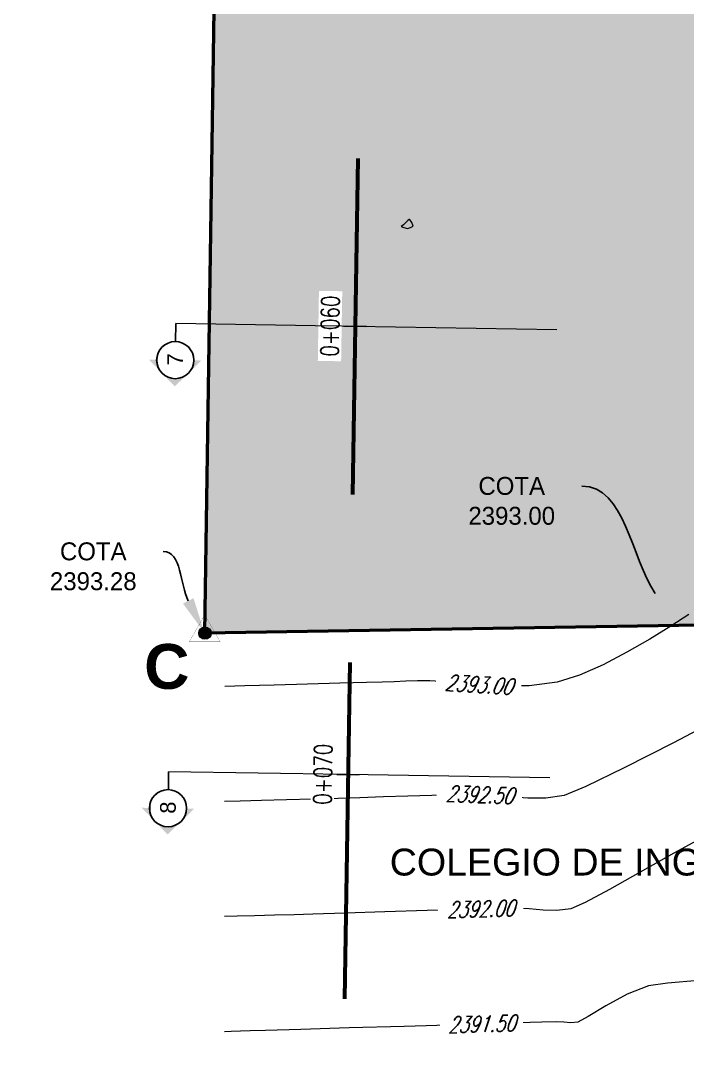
# Model space of a CAD drawing. Header units: metres. Extents: x 0 to 730306, y 0 to 8491524.
# Drawn here: x 729533 to 729547.86, y 8491336.63 to 8491359.72 of the extents above; entities that cross this region are included whole.
import ezdxf
from ezdxf import colors
from ezdxf.entities.mleader import LeaderData, LeaderLine
from ezdxf.enums import TextEntityAlignment as Align
from ezdxf.math import Vec2, Vec3

# ---------------------------------------------------------------- set-up
doc = ezdxf.new("R2010")
doc.units = ezdxf.units.M
doc.linetypes.add('HIDDEN', pattern=[0.375, 0.25, -0.125])
for name, color, linetype in [('C-ALIG', 9, 'HIDDEN'), ('C-TOPO-MAJR', 9, 'Continuous'), ('C-TOPO-MINR', 8, 'Continuous'), ('C-TOPO-TEXT', 7, 'Continuous'), ('G-Formatos', 7, 'Continuous'), ('LINEAS DE SECCIÓN', 150, 'HIDDEN'), ('manzanas', 2, 'Continuous'), ('TEXTO DE SECCIÓN', 11, 'Continuous'), ('VERTICES', 3, 'Continuous')]:
    doc.layers.add(name, color=color, linetype=linetype)
for name, color, linetype, lineweight in [('HACH', 7, 'Continuous', 0), ('MUROS', 252, 'Continuous', 50), ('T-VERTICE', 7, 'Continuous', 20), ('TEX-2', 5, 'Continuous', 5), ('TEXTO', 255, 'Continuous', 0)]:
    doc.layers.add(name, color=color, linetype=linetype, lineweight=lineweight)
doc.styles.add('Arial', font='arial.ttf')
doc.styles.add('ROMANS-SP', font='simplex.shx', dxfattribs={"width": 0.75, "height": 1.8, "bigfont": '@extfont2.shx'})
doc.styles.add('SIMPLEX', font='simplex.shx', dxfattribs={"width": 0.75, "oblique": 20, "height": 1.75})
doc.styles.get("Standard").update_dxf_attribs({"font": 'arial.ttf'})
doc.styles.add('Titulo', font='BRITANIC.TTF')
doc.styles.add('VERTICES', font='sanssb__.ttf')

# ---------------------------------------------------------------- blocks, each defined once
blk = doc.blocks.new('VERTICE')
at = {"layer": 'T-VERTICE', "lineweight": 5}
blk.add_hatch(color=6, dxfattribs=at).paths.add_polyline_path([(-1.26, 0, 1), (1.26, 0, 1)])
at = {"layer": 'T-VERTICE', "lineweight": 9, "const_width": 0.04}
blk.add_lwpolyline([(-3.52, -1.97), (-0.05, 4.03), (3.41, -1.97)], close=True, dxfattribs=at)
at = {"layer": 'T-VERTICE', "color": 10, "lineweight": 5}
blk.add_circle((0, 0), 1.38, dxfattribs=at)
at = {"layer": 'T-VERTICE', "lineweight": 5}
blk.add_circle((0, 0), 1.26, dxfattribs=at)
blk = doc.blocks.new('AeccTickLine')
blk.add_line((0, -0.5), (0, 0.5))
blk = doc.blocks.new('AeccSectionMark')
at = {"linetype": 'ByBlock', "lineweight": -2}
h = blk.add_hatch(color=0, dxfattribs=at)
h.paths.add_polyline_path([(6, 7.207), (5.646, 6.854, -0.414214), (6.354, 6.854)])
h.paths.add_polyline_path([(5.646, 6.854), (5.293, 6.5), (5.5, 6.5, -0.198912)])
h.paths.add_polyline_path([(6.354, 6.854, -0.198912), (6.5, 6.5), (6.707, 6.5)])
at = {"color": 0, "linetype": 'ByBlock', "lineweight": -2}
blk.add_circle((6, 6.5), 0.5, dxfattribs=at)

msp = doc.modelspace()

# ---------------------------------------------------------------- hatches: boundary and pattern name
at = {"layer": 'HACH', "lineweight": 0}
h = msp.add_hatch(dxfattribs=at)
h.set_pattern_fill('DOTS', color=9, scale=0.25)
h.set_pattern_definition([(0, (-12.828, 1.7562), (0.1984375, 0.396875), [0, -0.396875])])
h.paths.add_polyline_path([(729547.267, 8491384.668), (729543.436, 8491384.726), (729542.881, 8491384.654, -0.455828), (729542.452, 8491384.251), (729542.297, 8491377.848), (729537.572, 8491377.924), (729537.095, 8491346.059), (729547.177, 8491346.221)])
h.paths.add_polyline_path([(729555.91, 8491376.414), (729555.831, 8491376.415), (729555.835, 8491376.684), (729555.916, 8491376.683), (729556.011, 8491381.324), (729555.932, 8491381.325), (729555.936, 8491381.595), (729556.017, 8491381.593), (729556.075, 8491384.407), (729555.758, 8491384.364), (729548.658, 8491384.646), (729547.267, 8491384.668), (729547.177, 8491346.221), (729555.212, 8491346.35), (729555.216, 8491346.628), (729555.298, 8491346.626), (729555.387, 8491350.987), (729555.308, 8491350.988), (729555.312, 8491351.257), (729555.393, 8491351.256), (729555.492, 8491356.073), (729555.397, 8491356.074), (729555.402, 8491356.343), (729555.672, 8491356.339), (729555.719, 8491358.834), (729555.621, 8491358.834, -1), (729555.121, 8491358.834, -1), (729555.621, 8491358.834), (729555.719, 8491358.834), (729555.711, 8491359.086, -0.990558), (729555.611, 8491359.087, -1.009532), (729555.711, 8491359.086), (729555.778, 8491361.931), (729555.533, 8491361.935), (729555.537, 8491362.204), (729555.618, 8491362.203), (729555.705, 8491366.409), (729555.625, 8491366.411), (729555.63, 8491366.68), (729555.71, 8491366.678), (729555.809, 8491371.496), (729555.73, 8491371.497), (729555.734, 8491371.767), (729555.815, 8491371.765)])
h.paths.add_polyline_path([(729554.676, 8491359.402, -1), (729554.576, 8491359.402, -1)], flags=16)
h.paths.add_polyline_path([(729555.671, 8491356.391, -1), (729555.571, 8491356.391, -1)], flags=16)
h.paths.add_polyline_path([(729552.509, 8491358.571), (729554.809, 8491358.571), (729554.809, 8491359.096), (729552.509, 8491359.096)], flags=24)

# ---------------------------------------------------------------- linework, layer by layer
at = {"layer": 'C-ALIG', "color": 5, "linetype": 'HIDDEN', "lineweight": 60, "ltscale": 30}
msp.add_line((729541.416, 8491412.886), (729540.036, 8491326.854), dxfattribs=at)
at = {"layer": 'C-TOPO-MAJR', "color": 3, "linetype": 'Continuous', "lineweight": 9, "elevation": 2392.5}
msp.add_lwpolyline([(729548.754, 8491344.24), (729547.553, 8491343.608), (729546.457, 8491343.045), (729545.6, 8491342.627), (729545.112, 8491342.431), (729544.705, 8491342.371), (729544.303, 8491342.371), (729543.9, 8491342.402), (729543.488, 8491342.438), (729543.061, 8491342.453), (729542.649, 8491342.446), (729542.163, 8491342.433), (729541.631, 8491342.416), (729541.085, 8491342.397), (729540.556, 8491342.379), (729540.073, 8491342.364), (729539.508, 8491342.348), (729538.924, 8491342.332), (729538.369, 8491342.318), (729537.892, 8491342.305), (729537.543, 8491342.296)], dxfattribs=at)
at = {"layer": 'C-TOPO-MINR', "color": 84, "linetype": 'Continuous', "lineweight": 0, "elevation": 2393.5}
msp.add_lwpolyline([(729541.667, 8491355.286), (729541.658, 8491355.284), (729541.63, 8491355.261), (729541.575, 8491355.207), (729541.532, 8491355.161), (729541.482, 8491355.127), (729541.542, 8491355.104), (729541.618, 8491355.083), (729541.687, 8491355.103), (729541.746, 8491355.132), (729541.715, 8491355.213), (729541.667, 8491355.286)], close=True, dxfattribs=at)
msp.add_lwpolyline([(729541.667, 8491355.286), (729541.658, 8491355.284), (729541.63, 8491355.261), (729541.575, 8491355.207), (729541.532, 8491355.161), (729541.482, 8491355.127), (729541.542, 8491355.104), (729541.618, 8491355.083), (729541.687, 8491355.103), (729541.746, 8491355.132), (729541.715, 8491355.213), (729541.667, 8491355.286)], close=True, dxfattribs=at)
msp.add_lwpolyline([(729541.667, 8491355.286), (729541.658, 8491355.284), (729541.63, 8491355.261), (729541.575, 8491355.207), (729541.532, 8491355.161), (729541.482, 8491355.127), (729541.542, 8491355.104), (729541.618, 8491355.083), (729541.687, 8491355.103), (729541.746, 8491355.132), (729541.715, 8491355.213), (729541.667, 8491355.286)], close=True, dxfattribs=at)
at = {"layer": 'C-TOPO-MINR', "color": 84, "linetype": 'Continuous', "lineweight": 0}
for points, elevation in [([(729547.898, 8491346.468), (729547.495, 8491346.211), (729547.025, 8491345.921), (729546.514, 8491345.624), (729545.983, 8491345.347), (729545.457, 8491345.116), (729544.959, 8491344.959), (729544.333, 8491344.876), (729543.655, 8491344.874), (729543.006, 8491344.916), (729542.466, 8491344.967), (729542.117, 8491344.99), (729541.845, 8491344.985), (729541.586, 8491344.977), (729541.327, 8491344.967), (729541.054, 8491344.958), (729540.707, 8491344.949), (729540.115, 8491344.933), (729539.392, 8491344.913), (729538.648, 8491344.893), (729537.996, 8491344.876), (729537.546, 8491344.864)], 2393), ([(729548.31, 8491341.55), (729547.562, 8491341.146), (729546.808, 8491340.721), (729546.123, 8491340.333), (729545.584, 8491340.042), (729545.266, 8491339.903), (729544.954, 8491339.863), (729544.645, 8491339.874), (729544.332, 8491339.902), (729544.005, 8491339.917), (729543.621, 8491339.908), (729542.932, 8491339.888), (729542.057, 8491339.862), (729541.116, 8491339.833), (729540.229, 8491339.805), (729539.514, 8491339.783), (729539.092, 8491339.77), (729538.656, 8491339.758), (729538.213, 8491339.746), (729537.821, 8491339.735), (729537.54, 8491339.728)], 2392), ([(729548.115, 8491338.3), (729547.418, 8491338.245), (729546.994, 8491338.183), (729546.52, 8491337.998), (729546.044, 8491337.736), (729545.649, 8491337.495), (729545.42, 8491337.375), (729545.265, 8491337.36), (729545.111, 8491337.371), (729544.949, 8491337.38), (729544.616, 8491337.371), (729543.839, 8491337.348), (729542.766, 8491337.316), (729541.544, 8491337.279), (729540.32, 8491337.242), (729539.242, 8491337.21), (729538.456, 8491337.186), (729538.111, 8491337.175), (729537.894, 8491337.169), (729537.686, 8491337.164), (729537.538, 8491337.16)], 2391.5)]:
    msp.add_lwpolyline(points, dxfattribs=dict(at, elevation=elevation))
at = {"layer": 'MUROS'}
msp.add_lwpolyline([(729556.287, 8491385.496), (729556.519, 8491400.994), (729538.021, 8491401.271), (729537.789, 8491385.773), (729537.689, 8491385.774), (729537.095, 8491346.059), (729555.482, 8491346.354)], close=True, dxfattribs=at)
msp.add_lwpolyline([(729537.689, 8491385.774), (729537.095, 8491346.059), (729555.482, 8491346.354), (729556.287, 8491385.496), (729537.789, 8491385.773)], dxfattribs=at)

# ---------------------------------------------------------------- block references
at = {"layer": 'manzanas', "xscale": 0.1, "yscale": 0.1}
msp.add_blockref('VERTICE', (729537.105, 8491346.053), dxfattribs=at)

# ---------------------------------------------------------------- texts
at = {"layer": 'TEX-2', "lineweight": 9, "style": 'Arial'}
msp.add_text('COLEGIO DE INGENIEROS', height=0.6, dxfattribs=at).set_placement((729541.226, 8491340.644, -2393.5))
at = {"layer": 'TEXTO DE SECCIÓN', "color": 11, "linetype": 'Continuous', "lineweight": -3, "char_height": 0.35, "attachment_point": 5, "rotation": 89.0815, "bg_fill": 3, "box_fill_scale": 1.635, "bg_fill_color": 256, "bg_fill_true_color": 13158600, "bg_fill_transparency": 0}
for s, insert, width in [('7', (729536.442, 8491352.158), 0.13076), ('8', (729536.281, 8491342.159), 0.13311)]:
    msp.add_mtext(s, dxfattribs=dict(at, insert=insert, width=width))
at = {"layer": 'VERTICES', "style": 'VERTICES'}
msp.add_text('C', height=1, dxfattribs=at).set_placement((729536.253, 8491345.309), align=Align.MIDDLE)

# ---------------------------------------------------------------- leaders
at = {"layer": 'TEXTO', "lineweight": 5}
ml = msp.add_multileader_mtext('Standard', dxfattribs=at)
ml.set_content('{\\C255;COTA\\P2393.00}', color=1, style='Titulo')
ml.set_leader_properties()
ml.build(insert=Vec2(0, 0))
ml.multileader.update_dxf_attribs({"leader_type": 2, "has_text_frame": 1, "arrow_head_size": 0.8, "scale": 0.2})
ctx = ml.context
ctx.base_point, ctx.scale, ctx.char_height, ctx.arrow_head_size, ctx.landing_gap_size, ctx.plane_origin = Vec3(729542.383, 8491349.333), 0.2, 0.4, 0.8, 0.4, Vec3(729546.428, 8491347.52)
ctx.text_align_type = 1
notes = []
notes.append((ctx, [(0, (1, 1, 0), (729547.109, 8491349.333), (-1, 0), 1.6, [(0, [(729547.599, 8491346.278)], 0, [])])]))
ctx.mtext.insert, ctx.mtext.alignment, ctx.mtext.flow_direction = Vec3(729543.946, 8491349.537), 2, 5
ml = msp.add_multileader_mtext('Standard', dxfattribs=at)
ml.set_content('{\\C255;COTA\\P2393.28}', color=1, style='Titulo')
ml.set_leader_properties()
ml.build(insert=Vec2(0, 0))
ml.multileader.update_dxf_attribs({"leader_type": 2, "has_text_frame": 1, "arrow_head_size": 0.8, "scale": 0.2})
ctx = ml.context
ctx.base_point, ctx.scale, ctx.char_height, ctx.arrow_head_size, ctx.landing_gap_size, ctx.plane_origin = Vec3(729533.053, 8491347.873), 0.2, 0.4, 0.8, 0.4, Vec3(729537.093, 8491346.059)
ctx.text_align_type = 1
notes.append((ctx, [(0, (1, 1, 0), (729537.774, 8491347.873), (-1, 0), 1.6, [(0, [(729537.093, 8491346.059)], 0, [])])]))
ctx.mtext.insert, ctx.mtext.alignment, ctx.mtext.flow_direction = Vec3(729534.614, 8491348.077), 2, 5
for ctx, leaders in notes:
    for number, flags, end, landing, length, lines in leaders:
        leader = LeaderData()
        leader.index, (leader.has_last_leader_line, leader.has_dogleg_vector, leader.attachment_direction) = number, flags
        leader.last_leader_point, leader.dogleg_vector, leader.dogleg_length = Vec3(end), Vec3(landing), length
        for number, points, colour, breaks in lines:
            line = LeaderLine()
            line.index, line.vertices, line.color, line.breaks = number, Vec3.list(points), colors.encode_raw_color(colour), breaks
            leader.lines.append(line)
        ctx.leaders.append(leader)

# ---------------------------------------------------------------- next in the draw order: texts
at = {"layer": 'TEXTO DE SECCIÓN', "color": 11, "linetype": 'Continuous', "lineweight": -3, "char_height": 0.35, "attachment_point": 5, "rotation": 89.0815, "bg_fill": 3, "box_fill_scale": 1.635, "bg_fill_color": 256, "bg_fill_true_color": 13158600, "bg_fill_transparency": 0}
for s, insert, width in [('7', (729536.442, 8491352.158), 0.13076), ('8', (729536.281, 8491342.159), 0.13311)]:
    msp.add_mtext(s, dxfattribs=dict(at, insert=insert, width=width))

# ---------------------------------------------------------------- next in the draw order: texts
for s, insert, width in [('7', (729536.442, 8491352.158), 0.13076), ('8', (729536.281, 8491342.159), 0.13311)]:
    msp.add_mtext(s, dxfattribs=dict(at, insert=insert, width=width))

# ---------------------------------------------------------------- next in the draw order: hatches: boundary and pattern name
at = {"layer": 'HACH', "lineweight": 0}
h = msp.add_hatch(dxfattribs=at)
h.set_pattern_fill('AR-B816', color=256, scale=0.001)
h.set_pattern_definition([(0, (-12.828, 1.7562), (0, 0.2032), []), (90, (-12.828, 1.7562), (-0.2032, 0.2032), [0.2032, -0.2032])])
h.paths.add_polyline_path([(729558.331, 8491341.646, -0.47408), (729558.032, 8491341.891, -0.476317), (729558.333, 8491342.136), (729558.381, 8491355.185), (729555.687, 8491356.332), (729555.58, 8491351.118), (729555.578, 8491350.984), (729555.577, 8491350.984), (729555.482, 8491346.354), (729555.273, 8491335.991), (729547.153, 8491335.913), (729547.149, 8491334.402), (729556.329, 8491334.446), (729558.314, 8491337.059)])
h.paths.add_polyline_path([(729547.153, 8491335.913), (729532.996, 8491335.777), (729533.002, 8491334.335), (729547.149, 8491334.402)])

# ---------------------------------------------------------------- next in the draw order: linework, layer by layer
at = {"layer": 'TEXTO DE SECCIÓN', "color": 11, "linetype": 'Continuous', "lineweight": -3}
for p, q in [((729536.454, 8491352.958), (729536.448, 8491352.558)), ((729536.454, 8491352.958), (729536.448, 8491352.558)), ((729536.454, 8491352.958), (729536.448, 8491352.558)), ((729536.294, 8491342.959), (729536.288, 8491342.559)), ((729536.294, 8491342.959), (729536.288, 8491342.559)), ((729536.294, 8491342.959), (729536.288, 8491342.559))]:
    msp.add_line(p, q, dxfattribs=at)

# ---------------------------------------------------------------- next in the draw order: block references
for p, xscale, yscale, zscale, rotation in [((729541.498, 8491357.448), 0.8284272563609538, 0.8284272563609538, 0.8284272563609538, 179.0815238472392), ((729541.498, 8491357.448), 0.8284272608585398, 0.8284272608585398, 0.8284272608585398, 179.0815238515159), ((729541.498, 8491357.448), 0.8284271812007595, 0.8284271812007595, 0.8284271812007595, 179.0815238493448), ((729541.337, 8491347.45), 0.8284272563609538, 0.8284272563609538, 0.8284272563609538, 179.0815238472392), ((729541.337, 8491347.45), 0.8284272608585398, 0.8284272608585398, 0.8284272608585398, 179.0815238515159), ((729541.337, 8491347.45), 0.8284271812007595, 0.8284271812007595, 0.8284271812007595, 179.0815238493448)]:
    msp.add_blockref('AeccSectionMark', p, dxfattribs=dict(at, xscale=xscale, yscale=yscale, zscale=zscale, rotation=rotation))

# ---------------------------------------------------------------- next in the draw order: texts
at = {"layer": 'C-TOPO-TEXT', "color": 7, "linetype": 'Continuous', "lineweight": 5, "char_height": 0.36, "attachment_point": 5, "style": 'SIMPLEX', "bg_fill": 3, "box_fill_scale": 1.277778, "bg_fill_color": 256, "bg_fill_true_color": 13158600, "bg_fill_transparency": 0}
for s, insert, width, rotation in [('{\\C2;2393.00}', (729543.205, 8491344.903, 2393), 1.70438, 356.2863), ('{\\C2;2392.50}', (729543.227, 8491342.447, 2392.5), 1.70438, 357.9495), ('{\\C2;2392.00}', (729543.25, 8491339.897, 2392), 1.70438, 1.6291), ('{\\C2;2391.50}', (729543.272, 8491337.331, 2391.5), 1.65243, 1.7126)]:
    msp.add_mtext(s, dxfattribs=dict(at, insert=insert, width=width, rotation=rotation))
at = {"layer": 'G-Formatos', "color": 2, "linetype": 'Continuous', "lineweight": 9, "char_height": 0.4, "width": 1.44286, "attachment_point": 8, "rotation": 89.0815, "style": 'ROMANS-SP', "bg_fill": 3, "box_fill_scale": 1.15, "bg_fill_color": 256, "bg_fill_true_color": 13158600, "bg_fill_transparency": 0}
for s, insert in [('{\\C2;0+060}', (729540.094, 8491352.9)), ('{\\C2;0+070}', (729539.934, 8491342.901))]:
    msp.add_mtext(s, dxfattribs=dict(at, insert=insert))

# ---------------------------------------------------------------- next in the draw order: linework, layer by layer
at = {"layer": 'C-ALIG', "color": 5, "linetype": 'HIDDEN', "lineweight": 60, "ltscale": 30}
msp.add_line((729541.416, 8491412.886), (729540.036, 8491326.854), dxfattribs=at)
at = {"layer": 'C-TOPO-MAJR', "color": 3, "linetype": 'Continuous', "lineweight": 9, "elevation": 2392.5}
msp.add_lwpolyline([(729548.754, 8491344.24), (729547.553, 8491343.608), (729546.457, 8491343.045), (729545.6, 8491342.627), (729545.112, 8491342.431), (729544.705, 8491342.371), (729544.303, 8491342.371), (729543.9, 8491342.402), (729543.488, 8491342.438), (729543.061, 8491342.453), (729542.649, 8491342.446), (729542.163, 8491342.433), (729541.631, 8491342.416), (729541.085, 8491342.397), (729540.556, 8491342.379), (729540.073, 8491342.364), (729539.508, 8491342.348), (729538.924, 8491342.332), (729538.369, 8491342.318), (729537.892, 8491342.305), (729537.543, 8491342.296)], dxfattribs=at)
at = {"layer": 'C-TOPO-MINR', "color": 84, "linetype": 'Continuous', "lineweight": 0}
for points, elevation in [([(729547.898, 8491346.468), (729547.495, 8491346.211), (729547.025, 8491345.921), (729546.514, 8491345.624), (729545.983, 8491345.347), (729545.457, 8491345.116), (729544.959, 8491344.959), (729544.333, 8491344.876), (729543.655, 8491344.874), (729543.006, 8491344.916), (729542.466, 8491344.967), (729542.117, 8491344.99), (729541.845, 8491344.985), (729541.586, 8491344.977), (729541.327, 8491344.967), (729541.054, 8491344.958), (729540.707, 8491344.949), (729540.115, 8491344.933), (729539.392, 8491344.913), (729538.648, 8491344.893), (729537.996, 8491344.876), (729537.546, 8491344.864)], 2393), ([(729548.31, 8491341.55), (729547.562, 8491341.146), (729546.808, 8491340.721), (729546.123, 8491340.333), (729545.584, 8491340.042), (729545.266, 8491339.903), (729544.954, 8491339.863), (729544.645, 8491339.874), (729544.332, 8491339.902), (729544.005, 8491339.917), (729543.621, 8491339.908), (729542.932, 8491339.888), (729542.057, 8491339.862), (729541.116, 8491339.833), (729540.229, 8491339.805), (729539.514, 8491339.783), (729539.092, 8491339.77), (729538.656, 8491339.758), (729538.213, 8491339.746), (729537.821, 8491339.735), (729537.54, 8491339.728)], 2392), ([(729548.115, 8491338.3), (729547.418, 8491338.245), (729546.994, 8491338.183), (729546.52, 8491337.998), (729546.044, 8491337.736), (729545.649, 8491337.495), (729545.42, 8491337.375), (729545.265, 8491337.36), (729545.111, 8491337.371), (729544.949, 8491337.38), (729544.616, 8491337.371), (729543.839, 8491337.348), (729542.766, 8491337.316), (729541.544, 8491337.279), (729540.32, 8491337.242), (729539.242, 8491337.21), (729538.456, 8491337.186), (729538.111, 8491337.175), (729537.894, 8491337.169), (729537.686, 8491337.164), (729537.538, 8491337.16)], 2391.5)]:
    msp.add_lwpolyline(points, dxfattribs=dict(at, elevation=elevation))
at = {"layer": 'LINEAS DE SECCIÓN', "color": 150, "linetype": 'HIDDEN', "lineweight": 20, "ltscale": 30}
for points in [[(729567.45, 8491352.461), (729540.454, 8491352.894), (729536.454, 8491352.958)], [(729567.29, 8491342.462), (729540.294, 8491342.895), (729536.294, 8491342.959)]]:
    msp.add_lwpolyline(points, dxfattribs=at)

# ---------------------------------------------------------------- next in the draw order: block references
at = {"layer": 'G-Formatos', "color": 3, "linetype": 'Continuous', "lineweight": 9, "extrusion": (-1.22449e-16, 1.96308e-18, -1), "rotation": 270.9184761413901}
for p, xscale, yscale, zscale in [((-729540.454, 8491352.894), 0.5000000340733469, 0.5000000340733469, 0.5000000340733469), ((-729540.454, 8491352.894), 0.4000000272586776, 0.4000000272586776, 0.4000000272586776), ((-729540.294, 8491342.895), 0.5000000340733469, 0.5000000340733469, 0.5000000340733469), ((-729540.294, 8491342.895), 0.4000000272586776, 0.4000000272586776, 0.4000000272586776)]:
    msp.add_blockref('AeccTickLine', p, dxfattribs=dict(at, xscale=xscale, yscale=yscale, zscale=zscale))

# ---------------------------------------------------------------- next in the draw order: texts
at = {"layer": 'C-TOPO-TEXT', "color": 7, "linetype": 'Continuous', "lineweight": 5, "char_height": 0.36, "attachment_point": 5, "style": 'SIMPLEX', "bg_fill": 3, "box_fill_scale": 1.277778, "bg_fill_color": 256, "bg_fill_true_color": 13158600, "bg_fill_transparency": 0}
for s, insert, width, rotation in [('{\\C2;2393.00}', (729543.205, 8491344.903, 2393), 1.70438, 356.2863), ('{\\C2;2392.50}', (729543.227, 8491342.447, 2392.5), 1.70438, 357.9495), ('{\\C2;2392.00}', (729543.25, 8491339.897, 2392), 1.70438, 1.6291), ('{\\C2;2391.50}', (729543.272, 8491337.331, 2391.5), 1.65243, 1.7126)]:
    msp.add_mtext(s, dxfattribs=dict(at, insert=insert, width=width, rotation=rotation))
at = {"layer": 'G-Formatos', "color": 2, "linetype": 'Continuous', "lineweight": 9, "char_height": 0.4, "width": 1.44286, "attachment_point": 8, "rotation": 89.0815, "style": 'ROMANS-SP', "bg_fill": 3, "box_fill_scale": 1.15, "bg_fill_color": 256, "bg_fill_true_color": 13158600, "bg_fill_transparency": 0}
for s, insert in [('{\\C2;0+060}', (729540.094, 8491352.9)), ('{\\C2;0+070}', (729539.934, 8491342.901))]:
    msp.add_mtext(s, dxfattribs=dict(at, insert=insert))

# ---------------------------------------------------------------- next in the draw order: linework, layer by layer
at = {"layer": 'C-ALIG', "color": 5, "linetype": 'HIDDEN', "lineweight": 60, "ltscale": 30}
msp.add_line((729541.416, 8491412.886), (729540.036, 8491326.854), dxfattribs=at)
at = {"layer": 'C-TOPO-MAJR', "color": 3, "linetype": 'Continuous', "lineweight": 9, "elevation": 2392.5}
msp.add_lwpolyline([(729548.754, 8491344.24), (729547.553, 8491343.608), (729546.457, 8491343.045), (729545.6, 8491342.627), (729545.112, 8491342.431), (729544.705, 8491342.371), (729544.303, 8491342.371), (729543.9, 8491342.402), (729543.488, 8491342.438), (729543.061, 8491342.453), (729542.649, 8491342.446), (729542.163, 8491342.433), (729541.631, 8491342.416), (729541.085, 8491342.397), (729540.556, 8491342.379), (729540.073, 8491342.364), (729539.508, 8491342.348), (729538.924, 8491342.332), (729538.369, 8491342.318), (729537.892, 8491342.305), (729537.543, 8491342.296)], dxfattribs=at)
at = {"layer": 'C-TOPO-MINR', "color": 84, "linetype": 'Continuous', "lineweight": 0}
for points, elevation in [([(729547.898, 8491346.468), (729547.495, 8491346.211), (729547.025, 8491345.921), (729546.514, 8491345.624), (729545.983, 8491345.347), (729545.457, 8491345.116), (729544.959, 8491344.959), (729544.333, 8491344.876), (729543.655, 8491344.874), (729543.006, 8491344.916), (729542.466, 8491344.967), (729542.117, 8491344.99), (729541.845, 8491344.985), (729541.586, 8491344.977), (729541.327, 8491344.967), (729541.054, 8491344.958), (729540.707, 8491344.949), (729540.115, 8491344.933), (729539.392, 8491344.913), (729538.648, 8491344.893), (729537.996, 8491344.876), (729537.546, 8491344.864)], 2393), ([(729548.31, 8491341.55), (729547.562, 8491341.146), (729546.808, 8491340.721), (729546.123, 8491340.333), (729545.584, 8491340.042), (729545.266, 8491339.903), (729544.954, 8491339.863), (729544.645, 8491339.874), (729544.332, 8491339.902), (729544.005, 8491339.917), (729543.621, 8491339.908), (729542.932, 8491339.888), (729542.057, 8491339.862), (729541.116, 8491339.833), (729540.229, 8491339.805), (729539.514, 8491339.783), (729539.092, 8491339.77), (729538.656, 8491339.758), (729538.213, 8491339.746), (729537.821, 8491339.735), (729537.54, 8491339.728)], 2392), ([(729548.115, 8491338.3), (729547.418, 8491338.245), (729546.994, 8491338.183), (729546.52, 8491337.998), (729546.044, 8491337.736), (729545.649, 8491337.495), (729545.42, 8491337.375), (729545.265, 8491337.36), (729545.111, 8491337.371), (729544.949, 8491337.38), (729544.616, 8491337.371), (729543.839, 8491337.348), (729542.766, 8491337.316), (729541.544, 8491337.279), (729540.32, 8491337.242), (729539.242, 8491337.21), (729538.456, 8491337.186), (729538.111, 8491337.175), (729537.894, 8491337.169), (729537.686, 8491337.164), (729537.538, 8491337.16)], 2391.5)]:
    msp.add_lwpolyline(points, dxfattribs=dict(at, elevation=elevation))
at = {"layer": 'LINEAS DE SECCIÓN', "color": 150, "linetype": 'HIDDEN', "lineweight": 20, "ltscale": 30}
for points in [[(729567.45, 8491352.461), (729540.454, 8491352.894), (729536.454, 8491352.958)], [(729567.29, 8491342.462), (729540.294, 8491342.895), (729536.294, 8491342.959)]]:
    msp.add_lwpolyline(points, dxfattribs=at)

# ---------------------------------------------------------------- next in the draw order: block references
at = {"layer": 'G-Formatos', "color": 3, "linetype": 'Continuous', "lineweight": 9, "extrusion": (-1.22449e-16, 1.96308e-18, -1), "rotation": 270.9184761413901}
for p, xscale, yscale, zscale in [((-729540.454, 8491352.894), 0.5000000821510704, 0.5000000821510704, 0.5000000821510704), ((-729540.454, 8491352.894), 0.4000000657208564, 0.4000000657208564, 0.4000000657208564), ((-729540.294, 8491342.895), 0.5000000821510704, 0.5000000821510704, 0.5000000821510704), ((-729540.294, 8491342.895), 0.4000000657208564, 0.4000000657208564, 0.4000000657208564)]:
    msp.add_blockref('AeccTickLine', p, dxfattribs=dict(at, xscale=xscale, yscale=yscale, zscale=zscale))

# ---------------------------------------------------------------- next in the draw order: texts
at = {"layer": 'C-TOPO-TEXT', "color": 7, "linetype": 'Continuous', "lineweight": 5, "char_height": 0.36, "attachment_point": 5, "style": 'SIMPLEX', "bg_fill": 3, "box_fill_scale": 1.277778, "bg_fill_color": 256, "bg_fill_true_color": 13158600, "bg_fill_transparency": 0}
for s, insert, width, rotation in [('{\\C2;2393.00}', (729543.205, 8491344.903, 2393), 1.70438, 356.2863), ('{\\C2;2392.50}', (729543.227, 8491342.447, 2392.5), 1.70438, 357.9495), ('{\\C2;2392.00}', (729543.25, 8491339.897, 2392), 1.70438, 1.6291), ('{\\C2;2391.50}', (729543.272, 8491337.331, 2391.5), 1.65243, 1.7126)]:
    msp.add_mtext(s, dxfattribs=dict(at, insert=insert, width=width, rotation=rotation))
at = {"layer": 'G-Formatos', "color": 2, "linetype": 'Continuous', "lineweight": 9, "char_height": 0.4, "width": 1.44286, "attachment_point": 8, "rotation": 89.0815, "style": 'ROMANS-SP', "bg_fill": 3, "box_fill_scale": 1.15, "bg_fill_color": 256, "bg_fill_true_color": 13158600, "bg_fill_transparency": 0}
for s, insert in [('{\\C2;0+060}', (729540.094, 8491352.9)), ('{\\C2;0+070}', (729539.934, 8491342.901))]:
    msp.add_mtext(s, dxfattribs=dict(at, insert=insert))

# ---------------------------------------------------------------- next in the draw order: linework, layer by layer
at = {"layer": 'LINEAS DE SECCIÓN', "color": 150, "linetype": 'HIDDEN', "lineweight": 20, "ltscale": 30}
for points in [[(729567.45, 8491352.461), (729540.454, 8491352.894), (729536.454, 8491352.958)], [(729567.29, 8491342.462), (729540.294, 8491342.895), (729536.294, 8491342.959)]]:
    msp.add_lwpolyline(points, dxfattribs=at)

# ---------------------------------------------------------------- next in the draw order: block references
at = {"layer": 'G-Formatos', "color": 3, "linetype": 'Continuous', "lineweight": 9, "extrusion": (-1.22449e-16, 1.96308e-18, -1), "rotation": 270.9184761413901}
for p, xscale, yscale, zscale in [((-729540.454, 8491352.894), 0.5000000794365371, 0.5000000794365371, 0.5000000794365371), ((-729540.454, 8491352.894), 0.4000000635492296, 0.4000000635492296, 0.4000000635492296), ((-729540.294, 8491342.895), 0.5000000794365371, 0.5000000794365371, 0.5000000794365371), ((-729540.294, 8491342.895), 0.4000000635492296, 0.4000000635492296, 0.4000000635492296)]:
    msp.add_blockref('AeccTickLine', p, dxfattribs=dict(at, xscale=xscale, yscale=yscale, zscale=zscale))

doc.saveas('drawing.dxf')
